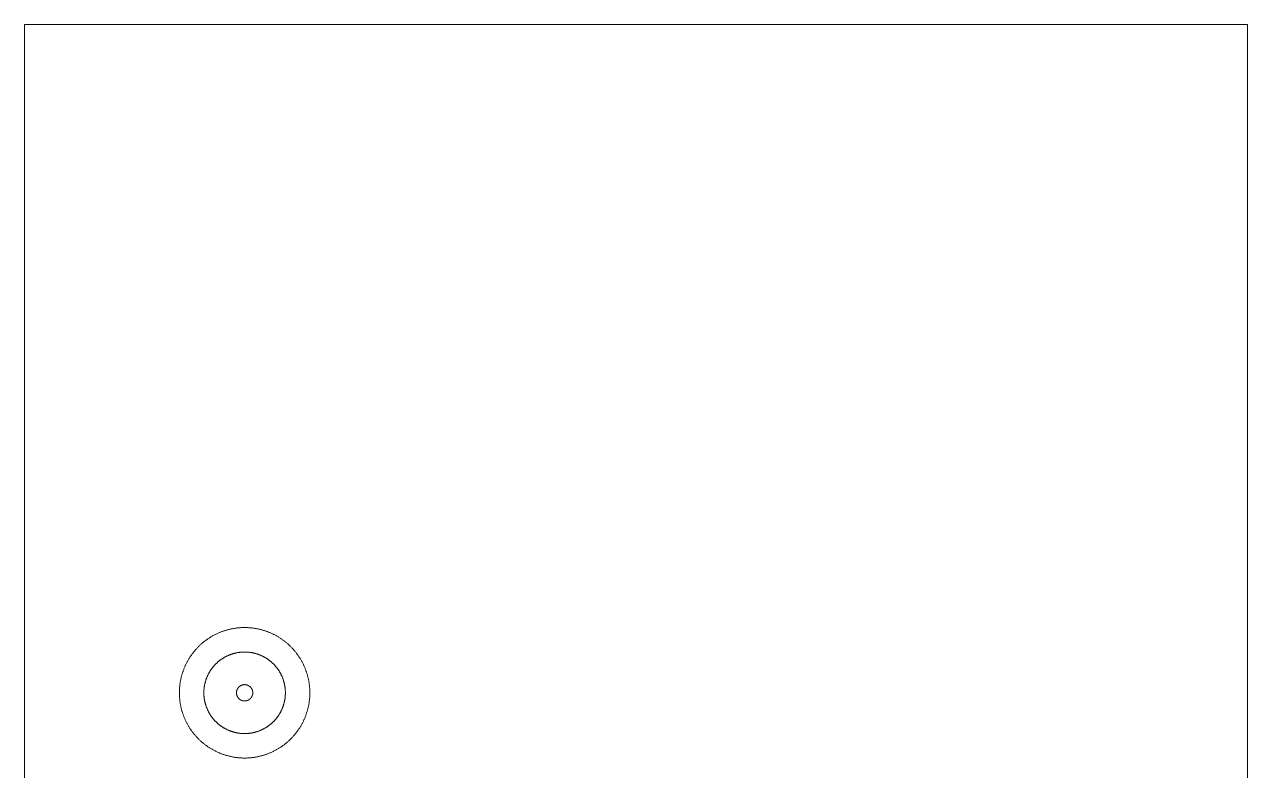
# Model space of a CAD drawing. Header units: millimetres. Extents: x 64 to 413, y 70 to 397.
# Drawn here: x 67.3 to 142.3, y 259.7 to 305.4 of the extents above; entities that cross this region are included whole.
import ezdxf

# ---------------------------------------------------------------- set-up
doc = ezdxf.new("R2010")
doc.units = ezdxf.units.MM
doc.layers.add('TOP_Full_CutOut_90_1', color=7, linetype='Continuous', lineweight=18)
doc.layers.add('TOP_Full_CutOut_90_2', color=7, linetype='Continuous', lineweight=18)

msp = doc.modelspace()

# ---------------------------------------------------------------- linework, layer by layer
at = {"layer": 'TOP_Full_CutOut_90_1'}
for points in [[(84.778842, 264.476789), (84.778623, 264.434902), (84.777965, 264.393021), (84.776868, 264.351145), (84.775334, 264.309284), (84.773361, 264.267449), (84.770949, 264.22563), (84.7681, 264.183836), (84.764814, 264.142078), (84.761091, 264.100362), (84.75693, 264.058682), (84.752333, 264.017042), (84.747301, 263.975459), (84.741833, 263.933927), (84.735931, 263.892457), (84.729597, 263.851059), (84.722827, 263.809722), (84.715624, 263.768452), (84.707992, 263.72727), (84.699927, 263.686169), (84.691432, 263.645145), (84.68251, 263.604222), (84.673158, 263.563391), (84.663379, 263.522658), (84.653176, 263.482038), (84.642547, 263.441521), (84.631494, 263.401119), (84.620018, 263.360835), (84.608121, 263.32067), (84.595804, 263.280633), (84.583068, 263.240727), (84.569916, 263.200958), (84.55635, 263.161334), (84.542367, 263.121848), (84.527971, 263.08251), (84.513166, 263.043329), (84.497949, 263.004299), (84.482325, 262.965433), (84.466298, 262.92674), (84.449863, 262.88821), (84.433025, 262.849852), (84.41579, 262.81168), (84.398153, 262.773684), (84.380118, 262.735874), (84.361692, 262.698261), (84.342871, 262.66084), (84.323658, 262.623614), (84.30406, 262.586599), (84.284071, 262.549787), (84.2637, 262.513185), (84.242948, 262.476803), (84.221814, 262.440638), (84.200304, 262.404697), (84.178416, 262.368979), (84.156158, 262.333495), (84.133529, 262.298249), (84.110531, 262.263237), (84.087171, 262.228473), (84.063444, 262.193952), (84.039358, 262.15968), (84.014913, 262.125661), (83.990116, 262.091904), (83.964969, 262.05841), (83.93947, 262.02518), (83.913623, 261.992216), (83.887432, 261.959524), (83.860901, 261.92711), (83.834032, 261.894976), (83.806828, 261.863123), (83.779293, 261.831559), (83.75143, 261.800286), (83.723238, 261.769305), (83.694722, 261.738618), (83.665889, 261.708233), (83.636743, 261.678156), (83.607279, 261.648384), (83.577504, 261.618919), (83.547422, 261.589767), (83.517037, 261.560933), (83.486356, 261.532422), (83.455375, 261.504232), (83.424096, 261.476363), (83.392533, 261.448829), (83.360683, 261.421626), (83.328547, 261.394756), (83.296134, 261.368227), (83.263444, 261.342037), (83.230482, 261.316191), (83.19725, 261.290692), (83.163751, 261.26554), (83.129994, 261.240743), (83.095977, 261.216299), (83.061706, 261.192213), (83.027191, 261.168492), (82.992423, 261.145129), (82.95741, 261.12213), (82.922159, 261.099499), (82.886676, 261.07724), (82.850968, 261.055358), (82.815024, 261.033847), (82.778855, 261.012711), (82.742469, 260.991957), (82.705871, 260.971587), (82.669059, 260.951599), (82.63204, 260.931998), (82.59482, 260.912788), (82.557398, 260.893967), (82.519782, 260.875539), (82.481974, 260.857505), (82.443978, 260.839868), (82.405804, 260.822632), (82.367452, 260.805796), (82.328921, 260.789362), (82.290223, 260.773332), (82.251357, 260.757709), (82.21233, 260.742492), (82.17315, 260.727687), (82.133813, 260.713292), (82.094328, 260.69931), (82.054696, 260.685741), (82.014927, 260.672588), (81.975026, 260.659854), (81.934989, 260.647537), (81.894826, 260.63564), (81.854544, 260.624166), (81.814141, 260.613113), (81.773622, 260.602483), (81.732995, 260.592278), (81.692267, 260.5825), (81.651437, 260.573149), (81.61051, 260.564225), (81.569494, 260.555732), (81.528389, 260.547667), (81.487201, 260.540033), (81.445941, 260.532832), (81.404604, 260.526063), (81.363195, 260.519727), (81.321726, 260.513824), (81.280199, 260.508357), (81.238616, 260.503325), (81.196982, 260.498729), (81.155302, 260.494569), (81.113575, 260.490845), (81.071817, 260.487558), (81.030034, 260.484709), (80.988214, 260.482299), (80.946369, 260.480325), (80.904513, 260.47879), (80.862637, 260.477694), (80.820756, 260.477035), (80.778869, 260.476817), (80.736983, 260.477035), (80.695102, 260.477694), (80.653226, 260.47879), (80.61137, 260.480325), (80.569525, 260.482299), (80.527705, 260.484709), (80.485922, 260.487558), (80.444164, 260.490845), (80.402437, 260.494569), (80.360757, 260.498729), (80.319123, 260.503325), (80.27754, 260.508357), (80.236013, 260.513824), (80.194544, 260.519727), (80.153135, 260.526063), (80.111798, 260.532832), (80.070538, 260.540033), (80.02935, 260.547667), (79.988245, 260.555732), (79.947229, 260.564225), (79.906302, 260.573149), (79.865472, 260.5825), (79.824744, 260.592278), (79.784117, 260.602483), (79.743598, 260.613113), (79.703195, 260.624166), (79.662913, 260.63564), (79.62275, 260.647537), (79.582713, 260.659854), (79.542812, 260.672588), (79.503043, 260.685741), (79.463411, 260.69931), (79.423926, 260.713292), (79.384589, 260.727687), (79.345409, 260.742492), (79.306382, 260.757709), (79.267516, 260.773332), (79.228818, 260.789362), (79.190287, 260.805796), (79.151935, 260.822632), (79.113761, 260.839868), (79.075765, 260.857505), (79.037957, 260.875539), (79.000341, 260.893967), (78.962919, 260.912788), (78.925699, 260.931998), (78.88868, 260.951599), (78.851868, 260.971587), (78.81527, 260.991957), (78.778884, 261.012711), (78.742715, 261.033847), (78.706771, 261.055358), (78.671063, 261.07724), (78.63558, 261.099499), (78.600329, 261.12213), (78.565316, 261.145129), (78.530548, 261.168492), (78.496033, 261.192213), (78.461762, 261.216299), (78.427745, 261.240743), (78.393988, 261.26554), (78.360489, 261.290692), (78.327257, 261.316191), (78.294295, 261.342037), (78.261605, 261.368227), (78.229192, 261.394756), (78.197056, 261.421626), (78.165206, 261.448829), (78.133643, 261.476363), (78.102364, 261.504232), (78.071383, 261.532422), (78.040702, 261.560933), (78.010317, 261.589767), (77.980235, 261.618919), (77.95046, 261.648384), (77.920996, 261.678156), (77.89185, 261.708233), (77.863017, 261.738618), (77.834501, 261.769305), (77.806309, 261.800286), (77.778446, 261.831559), (77.750911, 261.863123), (77.723707, 261.894976), (77.696838, 261.92711), (77.670307, 261.959524), (77.644116, 261.992216), (77.618269, 262.02518), (77.59277, 262.05841), (77.567623, 262.091904), (77.542826, 262.125661), (77.518381, 262.15968), (77.494295, 262.193952), (77.470568, 262.228473), (77.447208, 262.263237), (77.42421, 262.298249), (77.401581, 262.333495), (77.379323, 262.368979), (77.357435, 262.404697), (77.335925, 262.440638), (77.314791, 262.476803), (77.294039, 262.513185), (77.273668, 262.549787), (77.253679, 262.586599), (77.234081, 262.623614), (77.214868, 262.66084), (77.196047, 262.698261), (77.177621, 262.735874), (77.159586, 262.773684), (77.141949, 262.81168), (77.124714, 262.849852), (77.107876, 262.88821), (77.091441, 262.92674), (77.075414, 262.965433), (77.05979, 263.004299), (77.044573, 263.043329), (77.029768, 263.08251), (77.015372, 263.121848), (77.001389, 263.161334), (76.987823, 263.200958), (76.974671, 263.240727), (76.961935, 263.280633), (76.949618, 263.32067), (76.937721, 263.360835), (76.926245, 263.401119), (76.915192, 263.441521), (76.904563, 263.482038), (76.89436, 263.522658), (76.884581, 263.563391), (76.875229, 263.604222), (76.866307, 263.645145), (76.857812, 263.686169), (76.849747, 263.72727), (76.842115, 263.768452), (76.834912, 263.809722), (76.828142, 263.851059), (76.821808, 263.892457), (76.815906, 263.933927), (76.810438, 263.975459), (76.805406, 264.017042), (76.800809, 264.058682), (76.796648, 264.100362), (76.792925, 264.142078), (76.789639, 264.183836), (76.78679, 264.22563), (76.784378, 264.267449), (76.782405, 264.309284), (76.780871, 264.351145), (76.779774, 264.393021), (76.779116, 264.434902), (76.778897, 264.476789), (76.779116, 264.518676), (76.779774, 264.560556), (76.780871, 264.602433), (76.782405, 264.644294), (76.784378, 264.686129), (76.78679, 264.727948), (76.789639, 264.769741), (76.792925, 264.811499), (76.796649, 264.853216), (76.800809, 264.894897), (76.805406, 264.936536), (76.810438, 264.978119), (76.815906, 265.019651), (76.821808, 265.061121), (76.828142, 265.102519), (76.834912, 265.143856), (76.842115, 265.185126), (76.849747, 265.226308), (76.857812, 265.267409), (76.866307, 265.308433), (76.875229, 265.349356), (76.884581, 265.390187), (76.89436, 265.43092), (76.904563, 265.47154), (76.915192, 265.512057), (76.926245, 265.552459), (76.937721, 265.592743), (76.949618, 265.632908), (76.961935, 265.672945), (76.974671, 265.712851), (76.987823, 265.75262), (77.001389, 265.792244), (77.015372, 265.83173), (77.029768, 265.871068), (77.044573, 265.910249), (77.05979, 265.949279), (77.075414, 265.988145), (77.091441, 266.026838), (77.107875, 266.065366), (77.124714, 266.103725), (77.14195, 266.1419), (77.159586, 266.179894), (77.177621, 266.217704), (77.196047, 266.255317), (77.214867, 266.292736), (77.234081, 266.329963), (77.253679, 266.366979), (77.273668, 266.40379), (77.29404, 266.440395), (77.314791, 266.476775), (77.335925, 266.51294), (77.357435, 266.548881), (77.379322, 266.584597), (77.401581, 266.620082), (77.42421, 266.655329), (77.447206, 266.690338), (77.47057, 266.725107), (77.494296, 266.759629), (77.518379, 266.793896), (77.542826, 266.827916), (77.567623, 266.861674), (77.59277, 266.895167), (77.618271, 266.928401), (77.644116, 266.961362), (77.670307, 266.994054), (77.696838, 267.026468), (77.723707, 267.058602), (77.750911, 267.090455), (77.778446, 267.122019), (77.806309, 267.153292), (77.834501, 267.184273), (77.863017, 267.21496), (77.891847, 267.245342), (77.920996, 267.275421), (77.950462, 267.305197), (77.980235, 267.334659), (78.010317, 267.363811), (78.040702, 267.392645), (78.071383, 267.421156), (78.102364, 267.449346), (78.133643, 267.477215), (78.165206, 267.504749), (78.197056, 267.531952), (78.229192, 267.558822), (78.261605, 267.585351), (78.294295, 267.611541), (78.327257, 267.637387), (78.360489, 267.662886), (78.393988, 267.688038), (78.427745, 267.712835), (78.461759, 267.737276), (78.496029, 267.761362), (78.530551, 267.785088), (78.56532, 267.808452), (78.600329, 267.831448), (78.635576, 267.854077), (78.671059, 267.876335), (78.706775, 267.898222), (78.742719, 267.919733), (78.778884, 267.940867), (78.81527, 267.961621), (78.851868, 267.981991), (78.88868, 268.001979), (78.925699, 268.02158), (78.962919, 268.04079), (79.000341, 268.059611), (79.037957, 268.078039), (79.075765, 268.096073), (79.113761, 268.11371), (79.151935, 268.130946), (79.190287, 268.147782), (79.228814, 268.164215), (79.267516, 268.180245), (79.306386, 268.195871), (79.345404, 268.211084), (79.384589, 268.22589), (79.423931, 268.240287), (79.463411, 268.254268), (79.503043, 268.267837), (79.542812, 268.28099), (79.582713, 268.293724), (79.62275, 268.306041), (79.662913, 268.317938), (79.703195, 268.329412), (79.743598, 268.340465), (79.784117, 268.351095), (79.824744, 268.3613), (79.865472, 268.371078), (79.906302, 268.380429), (79.947229, 268.389353), (79.988245, 268.397846), (80.02935, 268.405911), (80.070538, 268.413545), (80.111798, 268.420746), (80.153135, 268.427515), (80.194544, 268.433851), (80.236013, 268.439754), (80.27754, 268.445221), (80.319123, 268.450253), (80.360757, 268.454849), (80.402437, 268.459009), (80.444159, 268.462733), (80.485922, 268.466019), (80.52771, 268.468869), (80.569525, 268.471279), (80.61137, 268.473253), (80.653226, 268.474788), (80.695096, 268.475884), (80.736983, 268.476542), (80.778869, 268.476761), (80.820756, 268.476542), (80.862643, 268.475884), (80.904513, 268.474788), (80.946369, 268.473253), (80.988214, 268.471279), (81.030029, 268.468869), (81.071817, 268.466019), (81.11358, 268.462733), (81.155302, 268.459009), (81.196982, 268.454849), (81.238616, 268.450253), (81.280199, 268.445221), (81.321726, 268.439754), (81.363195, 268.433851), (81.404604, 268.427515), (81.445941, 268.420746), (81.487201, 268.413545), (81.528389, 268.405911), (81.569494, 268.397846), (81.61051, 268.389353), (81.651437, 268.380429), (81.692267, 268.371078), (81.732995, 268.3613), (81.773622, 268.351095), (81.814141, 268.340465), (81.854544, 268.329412), (81.894826, 268.317938), (81.934989, 268.306041), (81.975026, 268.293724), (82.014927, 268.28099), (82.054696, 268.267837), (82.094328, 268.254268), (82.133808, 268.240287), (82.17315, 268.22589), (82.212335, 268.211084), (82.251353, 268.195871), (82.290223, 268.180245), (82.328925, 268.164215), (82.367452, 268.147782), (82.405804, 268.130946), (82.443978, 268.11371), (82.481974, 268.096073), (82.519782, 268.078039), (82.557398, 268.059611), (82.59482, 268.04079), (82.63204, 268.02158), (82.669059, 268.001979), (82.705871, 267.981991), (82.742469, 267.961621), (82.778855, 267.940867), (82.81502, 267.919733), (82.850964, 267.898222), (82.88668, 267.876335), (82.922163, 267.854077), (82.95741, 267.831448), (82.992419, 267.808452), (83.027188, 267.785088), (83.06171, 267.761362), (83.09598, 267.737276), (83.129994, 267.712835), (83.163751, 267.688038), (83.19725, 267.662886), (83.230482, 267.637387), (83.263444, 267.611541), (83.296134, 267.585351), (83.328547, 267.558822), (83.360683, 267.531952), (83.392533, 267.504749), (83.424096, 267.477215), (83.455375, 267.449346), (83.486356, 267.421156), (83.517037, 267.392645), (83.547422, 267.363811), (83.577504, 267.334659), (83.607277, 267.305197), (83.636743, 267.275421), (83.665892, 267.245342), (83.694722, 267.21496), (83.723238, 267.184273), (83.75143, 267.153292), (83.779293, 267.122019), (83.806828, 267.090455), (83.834032, 267.058602), (83.860901, 267.026468), (83.887432, 266.994054), (83.913623, 266.961362), (83.939468, 266.928401), (83.964969, 266.895167), (83.990116, 266.861674), (84.014913, 266.827916), (84.03936, 266.793896), (84.063443, 266.759629), (84.087169, 266.725107), (84.110533, 266.690338), (84.133529, 266.655329), (84.156158, 266.620082), (84.178417, 266.584597), (84.200304, 266.548881), (84.221814, 266.51294), (84.242948, 266.476775), (84.263699, 266.440395), (84.284071, 266.40379), (84.30406, 266.366979), (84.323658, 266.329963), (84.342872, 266.292736), (84.361692, 266.255317), (84.380118, 266.217704), (84.398153, 266.179894), (84.415789, 266.1419), (84.433025, 266.103725), (84.449864, 266.065366), (84.466298, 266.026838), (84.482325, 265.988145), (84.497949, 265.949279), (84.513166, 265.910249), (84.527971, 265.871068), (84.542367, 265.83173), (84.55635, 265.792244), (84.569916, 265.75262), (84.583068, 265.712851), (84.595804, 265.672945), (84.608121, 265.632908), (84.620018, 265.592743), (84.631494, 265.552459), (84.642547, 265.512057), (84.653176, 265.47154), (84.663379, 265.43092), (84.673158, 265.390187), (84.68251, 265.349356), (84.691432, 265.308433), (84.699927, 265.267409), (84.707992, 265.226308), (84.715624, 265.185126), (84.722827, 265.143856), (84.729597, 265.102519), (84.735931, 265.061121), (84.741833, 265.019651), (84.747301, 264.978119), (84.752333, 264.936536), (84.75693, 264.894897), (84.76109, 264.853216), (84.764814, 264.811499), (84.7681, 264.769741), (84.770949, 264.727948), (84.773361, 264.686129), (84.775334, 264.644294), (84.776868, 264.602433), (84.777965, 264.560556), (84.778623, 264.518676), (84.778842, 264.476789)], [(83.278821, 264.476789), (83.278684, 264.45061), (83.278273, 264.424434), (83.277588, 264.398264), (83.276628, 264.372102), (83.275395, 264.345952), (83.273888, 264.319816), (83.272108, 264.293697), (83.270054, 264.267598), (83.267726, 264.241523), (83.265126, 264.215473), (83.262254, 264.189452), (83.259108, 264.163462), (83.255691, 264.137507), (83.252003, 264.111588), (83.248043, 264.08571), (83.243812, 264.059875), (83.239311, 264.034086), (83.23454, 264.008345), (83.2295, 263.982655), (83.224191, 263.95702), (83.218614, 263.931441), (83.21277, 263.905923), (83.206658, 263.880467), (83.200281, 263.855076), (83.193638, 263.829754), (83.18673, 263.804502), (83.179557, 263.779325), (83.172122, 263.754223), (83.164424, 263.729201), (83.156465, 263.704261), (83.148245, 263.679406), (83.139765, 263.654638), (83.131026, 263.62996), (83.122029, 263.605376), (83.112776, 263.580886), (83.103266, 263.556495), (83.093501, 263.532205), (83.083483, 263.508019), (83.073212, 263.483938), (83.062689, 263.459967), (83.051916, 263.436107), (83.040894, 263.412361), (83.029623, 263.388732), (83.018106, 263.365222), (83.006343, 263.341835), (82.994336, 263.318571), (82.982086, 263.295435), (82.969594, 263.272428), (82.956862, 263.249553), (82.943891, 263.226813), (82.930683, 263.20421), (82.917239, 263.181746), (82.90356, 263.159425), (82.889649, 263.137248), (82.875506, 263.115218), (82.861133, 263.093337), (82.846531, 263.071608), (82.831703, 263.050032), (82.81665, 263.028614), (82.801373, 263.007354), (82.785875, 262.986255), (82.770156, 262.96532), (82.754219, 262.944551), (82.738065, 262.923949), (82.721697, 262.903518), (82.705116, 262.88326), (82.688323, 262.863176), (82.671321, 262.843269), (82.654111, 262.823541), (82.636696, 262.803995), (82.619077, 262.784632), (82.601256, 262.765454), (82.583235, 262.746464), (82.565017, 262.727664), (82.546602, 262.709056), (82.527994, 262.690642), (82.509194, 262.672423), (82.490204, 262.654402), (82.471027, 262.636582), (82.451664, 262.618963), (82.432117, 262.601547), (82.41239, 262.584338), (82.392483, 262.567336), (82.372399, 262.550543), (82.35214, 262.533961), (82.331709, 262.517593), (82.311108, 262.501439), (82.290338, 262.485502), (82.269403, 262.469784), (82.248304, 262.454285), (82.227045, 262.439009), (82.205626, 262.423955), (82.184051, 262.409127), (82.162322, 262.394526), (82.140441, 262.380153), (82.118411, 262.36601), (82.096234, 262.352098), (82.073912, 262.338419), (82.051449, 262.324975), (82.028845, 262.311767), (82.006105, 262.298796), (81.98323, 262.286064), (81.960224, 262.273573), (81.937087, 262.261323), (81.913824, 262.249316), (81.890436, 262.237553), (81.866926, 262.226035), (81.843297, 262.214765), (81.819551, 262.203742), (81.795692, 262.192969), (81.77172, 262.182447), (81.74764, 262.172175), (81.723453, 262.162157), (81.699163, 262.152392), (81.674772, 262.142883), (81.650283, 262.133629), (81.625698, 262.124632), (81.60102, 262.115893), (81.576252, 262.107414), (81.551397, 262.099193), (81.526457, 262.091234), (81.501435, 262.083536), (81.476334, 262.076101), (81.451156, 262.068929), (81.425905, 262.062021), (81.400582, 262.055378), (81.375192, 262.049), (81.349736, 262.042889), (81.324217, 262.037044), (81.298639, 262.031467), (81.273003, 262.026158), (81.247314, 262.021118), (81.221573, 262.016347), (81.195783, 262.011846), (81.169948, 262.007616), (81.14407, 262.003656), (81.118152, 261.999967), (81.092197, 261.99655), (81.066207, 261.993405), (81.040186, 261.990532), (81.014136, 261.987932), (80.98806, 261.985605), (80.961961, 261.983551), (80.935843, 261.98177), (80.909707, 261.980263), (80.883557, 261.97903), (80.857395, 261.978071), (80.831225, 261.977385), (80.805048, 261.976974), (80.778869, 261.976837), (80.752691, 261.976974), (80.726514, 261.977385), (80.700344, 261.978071), (80.674182, 261.97903), (80.648032, 261.980263), (80.621896, 261.98177), (80.595778, 261.983551), (80.569679, 261.985605), (80.543603, 261.987932), (80.517553, 261.990532), (80.491532, 261.993405), (80.465542, 261.99655), (80.439587, 261.999967), (80.413669, 262.003656), (80.387791, 262.007616), (80.361956, 262.011846), (80.336166, 262.016347), (80.310425, 262.021118), (80.284736, 262.026158), (80.2591, 262.031467), (80.233522, 262.037044), (80.208003, 262.042889), (80.182547, 262.049), (80.157157, 262.055378), (80.131834, 262.062021), (80.106583, 262.068929), (80.081405, 262.076101), (80.056304, 262.083536), (80.031282, 262.091234), (80.006342, 262.099193), (79.981487, 262.107414), (79.956719, 262.115893), (79.932041, 262.124632), (79.907456, 262.133629), (79.882967, 262.142883), (79.858576, 262.152392), (79.834286, 262.162157), (79.810099, 262.172175), (79.786019, 262.182447), (79.762047, 262.192969), (79.738188, 262.203742), (79.714442, 262.214765), (79.690813, 262.226035), (79.667303, 262.237553), (79.643915, 262.249316), (79.620652, 262.261323), (79.597515, 262.273573), (79.574509, 262.286064), (79.551634, 262.298796), (79.528894, 262.311767), (79.50629, 262.324975), (79.483827, 262.338419), (79.461505, 262.352098), (79.439328, 262.36601), (79.417298, 262.380153), (79.395417, 262.394526), (79.373688, 262.409127), (79.352113, 262.423955), (79.330694, 262.439009), (79.309435, 262.454285), (79.288336, 262.469784), (79.267401, 262.485502), (79.246631, 262.501439), (79.22603, 262.517593), (79.205599, 262.533961), (79.18534, 262.550543), (79.165256, 262.567336), (79.145349, 262.584338), (79.125622, 262.601547), (79.106075, 262.618963), (79.086712, 262.636582), (79.067535, 262.654402), (79.048545, 262.672423), (79.029745, 262.690642), (79.011137, 262.709056), (78.992722, 262.727664), (78.974504, 262.746464), (78.956483, 262.765454), (78.938662, 262.784632), (78.921043, 262.803995), (78.903628, 262.823541), (78.886418, 262.843269), (78.869416, 262.863176), (78.852623, 262.88326), (78.836042, 262.903518), (78.819674, 262.923949), (78.80352, 262.944551), (78.787583, 262.96532), (78.771864, 262.986255), (78.756366, 263.007354), (78.741089, 263.028614), (78.726036, 263.050032), (78.711208, 263.071608), (78.696606, 263.093337), (78.682233, 263.115218), (78.66809, 263.137248), (78.654179, 263.159425), (78.6405, 263.181746), (78.627056, 263.20421), (78.613848, 263.226813), (78.600877, 263.249553), (78.588145, 263.272428), (78.575653, 263.295435), (78.563403, 263.318571), (78.551396, 263.341835), (78.539633, 263.365222), (78.528116, 263.388732), (78.516845, 263.412361), (78.505823, 263.436107), (78.49505, 263.459967), (78.484527, 263.483938), (78.474256, 263.508019), (78.464238, 263.532205), (78.454473, 263.556495), (78.444963, 263.580886), (78.43571, 263.605376), (78.426713, 263.62996), (78.417974, 263.654638), (78.409494, 263.679406), (78.401274, 263.704261), (78.393315, 263.729201), (78.385617, 263.754223), (78.378182, 263.779325), (78.371009, 263.804502), (78.364101, 263.829754), (78.357458, 263.855076), (78.351081, 263.880467), (78.344969, 263.905923), (78.339125, 263.931441), (78.333548, 263.95702), (78.328239, 263.982655), (78.323199, 264.008345), (78.318428, 264.034086), (78.313927, 264.059875), (78.309696, 264.08571), (78.305736, 264.111588), (78.302048, 264.137507), (78.29863, 264.163462), (78.295485, 264.189452), (78.292613, 264.215473), (78.290013, 264.241523), (78.287685, 264.267598), (78.285631, 264.293697), (78.283851, 264.319816), (78.282344, 264.345952), (78.281111, 264.372102), (78.280151, 264.398264), (78.279466, 264.424434), (78.279055, 264.45061), (78.278918, 264.476789), (78.279055, 264.502968), (78.279466, 264.529144), (78.280151, 264.555314), (78.281111, 264.581476), (78.282344, 264.607626), (78.283851, 264.633762), (78.285631, 264.659881), (78.287685, 264.68598), (78.290013, 264.712055), (78.292613, 264.738105), (78.295485, 264.764126), (78.29863, 264.790116), (78.302048, 264.816071), (78.305736, 264.841989), (78.309696, 264.867868), (78.313927, 264.893703), (78.318428, 264.919492), (78.323199, 264.945233), (78.328239, 264.970923), (78.333548, 264.996558), (78.339125, 265.022137), (78.344969, 265.047655), (78.351081, 265.073111), (78.357458, 265.098502), (78.364101, 265.123824), (78.371009, 265.149076), (78.378182, 265.174253), (78.385617, 265.199355), (78.393315, 265.224377), (78.401274, 265.249317), (78.409494, 265.274172), (78.417974, 265.29894), (78.426713, 265.323617), (78.43571, 265.348202), (78.444963, 265.372692), (78.454473, 265.397083), (78.464238, 265.421373), (78.474256, 265.445559), (78.484527, 265.46964), (78.49505, 265.493611), (78.505823, 265.517471), (78.516845, 265.541217), (78.528116, 265.564846), (78.539633, 265.588355), (78.551396, 265.611743), (78.563403, 265.635007), (78.575653, 265.658143), (78.588145, 265.68115), (78.600877, 265.704025), (78.613848, 265.726765), (78.627056, 265.749368), (78.6405, 265.771832), (78.654179, 265.794153), (78.66809, 265.81633), (78.682233, 265.83836), (78.696606, 265.860241), (78.711208, 265.88197), (78.726036, 265.903545), (78.741089, 265.924964), (78.756366, 265.946224), (78.771864, 265.967322), (78.787583, 265.988258), (78.80352, 266.009027), (78.819674, 266.029628), (78.836042, 266.05006), (78.852623, 266.070318), (78.869416, 266.090402), (78.886418, 266.110309), (78.903628, 266.130037), (78.921043, 266.149583), (78.938662, 266.168946), (78.956483, 266.188124), (78.974504, 266.207114), (78.992722, 266.225914), (79.011137, 266.244522), (79.029745, 266.262936), (79.048545, 266.281155), (79.067535, 266.299175), (79.086712, 266.316996), (79.106075, 266.334615), (79.125622, 266.35203), (79.145349, 266.36924), (79.165256, 266.386242), (79.18534, 266.403035), (79.205599, 266.419616), (79.22603, 266.435985), (79.246631, 266.452138), (79.267401, 266.468075), (79.288336, 266.483794), (79.309435, 266.499292), (79.330694, 266.514569), (79.352113, 266.529622), (79.373688, 266.544451), (79.395417, 266.559052), (79.417298, 266.573425), (79.439328, 266.587568), (79.461505, 266.60148), (79.483827, 266.615158), (79.50629, 266.628603), (79.528894, 266.641811), (79.551634, 266.654782), (79.574509, 266.667513), (79.597515, 266.680005), (79.620652, 266.692255), (79.643915, 266.704262), (79.667303, 266.716025), (79.690813, 266.727543), (79.714442, 266.738813), (79.738188, 266.749835), (79.762047, 266.760609), (79.786019, 266.771131), (79.810099, 266.781402), (79.834286, 266.791421), (79.858576, 266.801185), (79.882967, 266.810695), (79.907456, 266.819949), (79.932041, 266.828946), (79.956719, 266.837684), (79.981487, 266.846164), (80.006342, 266.854384), (80.031282, 266.862344), (80.056304, 266.870042), (80.081405, 266.877477), (80.106583, 266.884649), (80.131834, 266.891557), (80.157157, 266.8982), (80.182547, 266.904578), (80.208003, 266.910689), (80.233522, 266.916534), (80.2591, 266.922111), (80.284736, 266.92742), (80.310425, 266.93246), (80.336166, 266.937231), (80.361956, 266.941732), (80.387791, 266.945962), (80.413669, 266.949922), (80.439587, 266.953611), (80.465542, 266.957028), (80.491532, 266.960173), (80.517553, 266.963046), (80.543603, 266.965646), (80.569679, 266.967973), (80.595778, 266.970027), (80.621896, 266.971808), (80.648032, 266.973315), (80.674182, 266.974548), (80.700344, 266.975507), (80.726514, 266.976193), (80.752691, 266.976604), (80.778869, 266.976741), (80.805048, 266.976604), (80.831225, 266.976193), (80.857395, 266.975507), (80.883557, 266.974548), (80.909707, 266.973315), (80.935843, 266.971808), (80.961961, 266.970027), (80.98806, 266.967973), (81.014136, 266.965646), (81.040186, 266.963046), (81.066207, 266.960173), (81.092197, 266.957028), (81.118152, 266.953611), (81.14407, 266.949922), (81.169948, 266.945962), (81.195783, 266.941732), (81.221573, 266.937231), (81.247314, 266.93246), (81.273003, 266.92742), (81.298639, 266.922111), (81.324217, 266.916534), (81.349736, 266.910689), (81.375192, 266.904578), (81.400582, 266.8982), (81.425905, 266.891557), (81.451156, 266.884649), (81.476334, 266.877477), (81.501435, 266.870042), (81.526457, 266.862344), (81.551397, 266.854384), (81.576252, 266.846164), (81.60102, 266.837684), (81.625698, 266.828946), (81.650283, 266.819949), (81.674772, 266.810695), (81.699163, 266.801185), (81.723453, 266.791421), (81.74764, 266.781402), (81.77172, 266.771131), (81.795692, 266.760609), (81.819551, 266.749835), (81.843297, 266.738813), (81.866926, 266.727543), (81.890436, 266.716025), (81.913824, 266.704262), (81.937087, 266.692255), (81.960224, 266.680005), (81.98323, 266.667513), (82.006105, 266.654782), (82.028845, 266.641811), (82.051449, 266.628603), (82.073912, 266.615158), (82.096234, 266.60148), (82.118411, 266.587568), (82.140441, 266.573425), (82.162322, 266.559052), (82.184051, 266.544451), (82.205626, 266.529622), (82.227045, 266.514569), (82.248304, 266.499292), (82.269403, 266.483794), (82.290338, 266.468075), (82.311108, 266.452138), (82.331709, 266.435985), (82.35214, 266.419616), (82.372399, 266.403035), (82.392483, 266.386242), (82.41239, 266.36924), (82.432117, 266.35203), (82.451664, 266.334615), (82.471027, 266.316996), (82.490204, 266.299175), (82.509194, 266.281155), (82.527994, 266.262936), (82.546602, 266.244522), (82.565017, 266.225914), (82.583235, 266.207114), (82.601256, 266.188124), (82.619077, 266.168946), (82.636696, 266.149583), (82.654111, 266.130037), (82.671321, 266.110309), (82.688323, 266.090402), (82.705116, 266.070318), (82.721697, 266.05006), (82.738065, 266.029628), (82.754219, 266.009027), (82.770156, 265.988258), (82.785875, 265.967322), (82.801373, 265.946224), (82.81665, 265.924964), (82.831703, 265.903545), (82.846531, 265.88197), (82.861133, 265.860241), (82.875506, 265.83836), (82.889649, 265.81633), (82.90356, 265.794153), (82.917239, 265.771832), (82.930683, 265.749368), (82.943891, 265.726765), (82.956862, 265.704025), (82.969594, 265.68115), (82.982086, 265.658143), (82.994336, 265.635007), (83.006343, 265.611743), (83.018106, 265.588355), (83.029623, 265.564846), (83.040894, 265.541217), (83.051916, 265.517471), (83.062689, 265.493611), (83.073212, 265.46964), (83.083483, 265.445559), (83.093501, 265.421373), (83.103266, 265.397083), (83.112776, 265.372692), (83.122029, 265.348202), (83.131026, 265.323617), (83.139765, 265.29894), (83.148245, 265.274172), (83.156465, 265.249317), (83.164424, 265.224377), (83.172122, 265.199355), (83.179557, 265.174253), (83.18673, 265.149076), (83.193638, 265.123824), (83.200281, 265.098502), (83.206658, 265.073111), (83.21277, 265.047655), (83.218614, 265.022137), (83.224191, 264.996558), (83.2295, 264.970923), (83.23454, 264.945233), (83.239311, 264.919492), (83.243812, 264.893703), (83.248043, 264.867868), (83.252003, 264.841989), (83.255691, 264.816071), (83.259108, 264.790116), (83.262254, 264.764126), (83.265126, 264.738105), (83.267726, 264.712055), (83.270054, 264.68598), (83.272108, 264.659881), (83.273888, 264.633762), (83.275395, 264.607626), (83.276628, 264.581476), (83.277588, 264.555314), (83.278273, 264.529144), (83.278684, 264.502968), (83.278821, 264.476789)], [(81.278794, 264.476789), (81.278767, 264.471554), (81.278684, 264.466319), (81.278547, 264.461086), (81.278355, 264.455854), (81.278109, 264.450625), (81.277807, 264.445398), (81.277451, 264.440175), (81.277041, 264.434956), (81.276575, 264.429742), (81.276055, 264.424533), (81.275481, 264.419329), (81.274852, 264.414132), (81.274169, 264.408941), (81.273431, 264.403758), (81.272639, 264.398584), (81.271793, 264.393417), (81.270893, 264.38826), (81.269939, 264.383112), (81.268931, 264.377975), (81.267869, 264.372849), (81.266754, 264.367734), (81.265585, 264.362631), (81.264363, 264.35754), (81.263088, 264.352463), (81.261759, 264.347399), (81.260378, 264.342349), (81.258944, 264.337314), (81.257457, 264.332295), (81.255918, 264.327291), (81.254326, 264.322304), (81.252682, 264.317333), (81.250986, 264.31238), (81.249239, 264.307446), (81.24744, 264.302529), (81.245589, 264.297632), (81.243687, 264.292754), (81.241735, 264.287897), (81.239731, 264.28306), (81.237677, 264.278245), (81.235573, 264.273451), (81.233419, 264.26868), (81.231215, 264.263931), (81.228961, 264.259206), (81.226658, 264.254505), (81.224305, 264.249828), (81.221904, 264.245176), (81.219455, 264.240549), (81.216957, 264.235948), (81.214411, 264.231374), (81.211817, 264.226827), (81.209175, 264.222307), (81.206487, 264.217815), (81.203752, 264.213351), (81.20097, 264.208916), (81.198141, 264.204511), (81.195267, 264.200135), (81.192347, 264.19579), (81.189382, 264.191475), (81.186372, 264.187192), (81.183317, 264.182941), (81.180218, 264.178722), (81.177074, 264.174535), (81.173887, 264.170382), (81.170657, 264.166262), (81.167384, 264.162176), (81.164068, 264.158125), (81.16071, 264.154109), (81.15731, 264.150128), (81.153868, 264.146183), (81.150386, 264.142274), (81.146862, 264.138402), (81.143299, 264.134567), (81.139695, 264.13077), (81.136052, 264.12701), (81.132369, 264.123289), (81.128648, 264.119607), (81.124889, 264.115963), (81.121091, 264.11236), (81.117256, 264.108796), (81.113384, 264.105273), (81.109475, 264.10179), (81.10553, 264.098349), (81.10155, 264.094949), (81.097533, 264.091591), (81.093482, 264.088275), (81.089396, 264.085001), (81.085277, 264.081771), (81.081123, 264.078584), (81.076937, 264.075441), (81.072718, 264.072342), (81.068466, 264.069287), (81.064183, 264.066276), (81.059869, 264.063311), (81.055523, 264.060391), (81.051148, 264.057517), (81.046742, 264.054689), (81.042308, 264.051907), (81.037844, 264.049171), (81.033352, 264.046483), (81.028832, 264.043842), (81.024284, 264.041248), (81.01971, 264.038702), (81.015109, 264.036204), (81.010483, 264.033754), (81.00583, 264.031353), (81.001153, 264.029001), (80.996452, 264.026698), (80.991727, 264.024444), (80.986978, 264.02224), (80.982207, 264.020085), (80.977413, 264.017981), (80.972598, 264.015927), (80.967761, 264.013924), (80.962904, 264.011971), (80.958026, 264.010069), (80.953129, 264.008219), (80.948213, 264.00642), (80.943278, 264.004672), (80.938325, 264.002976), (80.933355, 264.001333), (80.928367, 263.999741), (80.923364, 263.998202), (80.918344, 263.996715), (80.913309, 263.99528), (80.908259, 263.993899), (80.903196, 263.992571), (80.898118, 263.991295), (80.893028, 263.990073), (80.887925, 263.988904), (80.88281, 263.987789), (80.877683, 263.986727), (80.872546, 263.98572), (80.867398, 263.984765), (80.862241, 263.983865), (80.857075, 263.983019), (80.8519, 263.982227), (80.846717, 263.98149), (80.841527, 263.980807), (80.836329, 263.980178), (80.831126, 263.979603), (80.825917, 263.979083), (80.820702, 263.978618), (80.815483, 263.978207), (80.81026, 263.977851), (80.805034, 263.97755), (80.799804, 263.977303), (80.794573, 263.977111), (80.789339, 263.976974), (80.784105, 263.976892), (80.778869, 263.976864), (80.773634, 263.976892), (80.7684, 263.976974), (80.763166, 263.977111), (80.757935, 263.977303), (80.752705, 263.97755), (80.747479, 263.977851), (80.742256, 263.978207), (80.737037, 263.978618), (80.731822, 263.979083), (80.726613, 263.979603), (80.72141, 263.980178), (80.716212, 263.980807), (80.711022, 263.98149), (80.705839, 263.982227), (80.700664, 263.983019), (80.695498, 263.983865), (80.690341, 263.984765), (80.685193, 263.98572), (80.680056, 263.986727), (80.674929, 263.987789), (80.669814, 263.988904), (80.664711, 263.990073), (80.659621, 263.991295), (80.654543, 263.992571), (80.64948, 263.993899), (80.64443, 263.99528), (80.639395, 263.996715), (80.634375, 263.998202), (80.629372, 263.999741), (80.624384, 264.001333), (80.619414, 264.002976), (80.614461, 264.004672), (80.609526, 264.00642), (80.60461, 264.008219), (80.599713, 264.010069), (80.594835, 264.011971), (80.589978, 264.013924), (80.585141, 264.015927), (80.580326, 264.017981), (80.575532, 264.020085), (80.570761, 264.02224), (80.566012, 264.024444), (80.561287, 264.026698), (80.556586, 264.029001), (80.551909, 264.031353), (80.547256, 264.033754), (80.54263, 264.036204), (80.538029, 264.038702), (80.533455, 264.041248), (80.528907, 264.043842), (80.524387, 264.046483), (80.519895, 264.049171), (80.515431, 264.051907), (80.510997, 264.054689), (80.506591, 264.057517), (80.502216, 264.060391), (80.49787, 264.063311), (80.493556, 264.066276), (80.489273, 264.069287), (80.485021, 264.072342), (80.480802, 264.075441), (80.476616, 264.078584), (80.472462, 264.081771), (80.468343, 264.085001), (80.464257, 264.088275), (80.460206, 264.091591), (80.456189, 264.094949), (80.452209, 264.098349), (80.448264, 264.10179), (80.444355, 264.105273), (80.440483, 264.108796), (80.436648, 264.11236), (80.43285, 264.115963), (80.429091, 264.119607), (80.42537, 264.123289), (80.421687, 264.12701), (80.418044, 264.13077), (80.41444, 264.134567), (80.410877, 264.138402), (80.407353, 264.142274), (80.403871, 264.146183), (80.400429, 264.150128), (80.397029, 264.154109), (80.393671, 264.158125), (80.390355, 264.162176), (80.387082, 264.166262), (80.383852, 264.170382), (80.380665, 264.174535), (80.377521, 264.178722), (80.374422, 264.182941), (80.371367, 264.187192), (80.368357, 264.191475), (80.365392, 264.19579), (80.362472, 264.200135), (80.359598, 264.204511), (80.356769, 264.208916), (80.353987, 264.213351), (80.351252, 264.217815), (80.348564, 264.222307), (80.345922, 264.226827), (80.343328, 264.231374), (80.340782, 264.235948), (80.338284, 264.240549), (80.335835, 264.245176), (80.333434, 264.249828), (80.331081, 264.254505), (80.328778, 264.259206), (80.326524, 264.263931), (80.32432, 264.26868), (80.322166, 264.273451), (80.320062, 264.278245), (80.318008, 264.28306), (80.316004, 264.287897), (80.314051, 264.292754), (80.31215, 264.297632), (80.310299, 264.302529), (80.3085, 264.307446), (80.306753, 264.31238), (80.305057, 264.317333), (80.303413, 264.322304), (80.301821, 264.327291), (80.300282, 264.332295), (80.298795, 264.337314), (80.297361, 264.342349), (80.29598, 264.347399), (80.294651, 264.352463), (80.293376, 264.35754), (80.292154, 264.362631), (80.290985, 264.367734), (80.28987, 264.372849), (80.288808, 264.377975), (80.2878, 264.383112), (80.286846, 264.38826), (80.285946, 264.393417), (80.2851, 264.398584), (80.284308, 264.403758), (80.28357, 264.408941), (80.282887, 264.414132), (80.282258, 264.419329), (80.281684, 264.424533), (80.281164, 264.429742), (80.280698, 264.434956), (80.280288, 264.440175), (80.279932, 264.445398), (80.27963, 264.450625), (80.279384, 264.455854), (80.279192, 264.461086), (80.279055, 264.466319), (80.278972, 264.471554), (80.278945, 264.476789), (80.278972, 264.482024), (80.279055, 264.487259), (80.279192, 264.492492), (80.279384, 264.497724), (80.27963, 264.502953), (80.279932, 264.508179), (80.280288, 264.513402), (80.280698, 264.518622), (80.281164, 264.523836), (80.281684, 264.529045), (80.282258, 264.534249), (80.282887, 264.539446), (80.28357, 264.544636), (80.284308, 264.549819), (80.2851, 264.554994), (80.285946, 264.560161), (80.286846, 264.565318), (80.2878, 264.570465), (80.288808, 264.575603), (80.28987, 264.580729), (80.290985, 264.585844), (80.292154, 264.590947), (80.293376, 264.596038), (80.294651, 264.601115), (80.29598, 264.606179), (80.297361, 264.611229), (80.298795, 264.616263), (80.300282, 264.621283), (80.301821, 264.626287), (80.303413, 264.631274), (80.305057, 264.636244), (80.306753, 264.641197), (80.3085, 264.646132), (80.310299, 264.651049), (80.31215, 264.655946), (80.314051, 264.660823), (80.316004, 264.665681), (80.318008, 264.670517), (80.320062, 264.675333), (80.322166, 264.680127), (80.32432, 264.684898), (80.326524, 264.689646), (80.328778, 264.694372), (80.331081, 264.699073), (80.333434, 264.70375), (80.335835, 264.708402), (80.338284, 264.713029), (80.340782, 264.717629), (80.343328, 264.722204), (80.345922, 264.726751), (80.348564, 264.731271), (80.351252, 264.735763), (80.353987, 264.740227), (80.356769, 264.744662), (80.359598, 264.749067), (80.362472, 264.753443), (80.365392, 264.757788), (80.368357, 264.762103), (80.371367, 264.766386), (80.374422, 264.770637), (80.377521, 264.774856), (80.380665, 264.779043), (80.383852, 264.783196), (80.387082, 264.787316), (80.390355, 264.791402), (80.393671, 264.795453), (80.397029, 264.799469), (80.400429, 264.80345), (80.403871, 264.807395), (80.407353, 264.811304), (80.410877, 264.815176), (80.41444, 264.819011), (80.418044, 264.822808), (80.421687, 264.826568), (80.42537, 264.830289), (80.429091, 264.833971), (80.43285, 264.837615), (80.436648, 264.841218), (80.440483, 264.844782), (80.444355, 264.848305), (80.448264, 264.851788), (80.452209, 264.855229), (80.456189, 264.858629), (80.460206, 264.861987), (80.464257, 264.865303), (80.468343, 264.868576), (80.472462, 264.871807), (80.476616, 264.874994), (80.480802, 264.878137), (80.485021, 264.881236), (80.489273, 264.884291), (80.493556, 264.887301), (80.49787, 264.890267), (80.502216, 264.893187), (80.506591, 264.896061), (80.510997, 264.898889), (80.515431, 264.901671), (80.519895, 264.904406), (80.524387, 264.907095), (80.528907, 264.909736), (80.533455, 264.91233), (80.538029, 264.914876), (80.54263, 264.917374), (80.547256, 264.919824), (80.551909, 264.922225), (80.556586, 264.924577), (80.561287, 264.92688), (80.566012, 264.929134), (80.570761, 264.931338), (80.575532, 264.933493), (80.580326, 264.935597), (80.585141, 264.937651), (80.589978, 264.939654), (80.594835, 264.941607), (80.599713, 264.943509), (80.60461, 264.945359), (80.609526, 264.947158), (80.614461, 264.948906), (80.619414, 264.950602), (80.624384, 264.952245), (80.629372, 264.953837), (80.634375, 264.955376), (80.639395, 264.956863), (80.64443, 264.958297), (80.64948, 264.959679), (80.654543, 264.961007), (80.659621, 264.962283), (80.664711, 264.963505), (80.669814, 264.964674), (80.674929, 264.965789), (80.680056, 264.96685), (80.685193, 264.967858), (80.690341, 264.968812), (80.695498, 264.969712), (80.700664, 264.970558), (80.705839, 264.97135), (80.711022, 264.972088), (80.716212, 264.972771), (80.72141, 264.9734), (80.726613, 264.973975), (80.731822, 264.974495), (80.737037, 264.97496), (80.742256, 264.975371), (80.747479, 264.975727), (80.752705, 264.976028), (80.757935, 264.976275), (80.763166, 264.976467), (80.7684, 264.976604), (80.773634, 264.976686), (80.778869, 264.976713), (80.784105, 264.976686), (80.789339, 264.976604), (80.794573, 264.976467), (80.799804, 264.976275), (80.805034, 264.976028), (80.81026, 264.975727), (80.815483, 264.975371), (80.820702, 264.97496), (80.825917, 264.974495), (80.831126, 264.973975), (80.836329, 264.9734), (80.841527, 264.972771), (80.846717, 264.972088), (80.8519, 264.97135), (80.857075, 264.970558), (80.862241, 264.969712), (80.867398, 264.968812), (80.872546, 264.967858), (80.877683, 264.96685), (80.88281, 264.965789), (80.887925, 264.964674), (80.893028, 264.963505), (80.898118, 264.962283), (80.903196, 264.961007), (80.908259, 264.959679), (80.913309, 264.958297), (80.918344, 264.956863), (80.923364, 264.955376), (80.928367, 264.953837), (80.933355, 264.952245), (80.938325, 264.950602), (80.943278, 264.948906), (80.948213, 264.947158), (80.953129, 264.945359), (80.958026, 264.943509), (80.962904, 264.941607), (80.967761, 264.939654), (80.972598, 264.937651), (80.977413, 264.935597), (80.982207, 264.933493), (80.986978, 264.931338), (80.991727, 264.929134), (80.996452, 264.92688), (81.001153, 264.924577), (81.00583, 264.922225), (81.010483, 264.919824), (81.015109, 264.917374), (81.01971, 264.914876), (81.024284, 264.91233), (81.028832, 264.909736), (81.033352, 264.907095), (81.037844, 264.904406), (81.042308, 264.901671), (81.046742, 264.898889), (81.051148, 264.896061), (81.055523, 264.893187), (81.059869, 264.890267), (81.064183, 264.887301), (81.068466, 264.884291), (81.072718, 264.881236), (81.076937, 264.878137), (81.081123, 264.874994), (81.085277, 264.871807), (81.089396, 264.868576), (81.093482, 264.865303), (81.097533, 264.861987), (81.10155, 264.858629), (81.10553, 264.855229), (81.109475, 264.851788), (81.113384, 264.848305), (81.117256, 264.844782), (81.121091, 264.841218), (81.124889, 264.837615), (81.128648, 264.833971), (81.132369, 264.830289), (81.136052, 264.826568), (81.139695, 264.822808), (81.143299, 264.819011), (81.146862, 264.815176), (81.150386, 264.811304), (81.153868, 264.807395), (81.15731, 264.80345), (81.16071, 264.799469), (81.164068, 264.795453), (81.167384, 264.791402), (81.170657, 264.787316), (81.173887, 264.783196), (81.177074, 264.779043), (81.180218, 264.774856), (81.183317, 264.770637), (81.186372, 264.766386), (81.189382, 264.762103), (81.192347, 264.757788), (81.195267, 264.753443), (81.198141, 264.749067), (81.20097, 264.744662), (81.203752, 264.740227), (81.206487, 264.735763), (81.209175, 264.731271), (81.211817, 264.726751), (81.214411, 264.722204), (81.216957, 264.717629), (81.219455, 264.713029), (81.221904, 264.708402), (81.224305, 264.70375), (81.226658, 264.699073), (81.228961, 264.694372), (81.231215, 264.689646), (81.233419, 264.684898), (81.235573, 264.680127), (81.237677, 264.675333), (81.239731, 264.670517), (81.241735, 264.665681), (81.243687, 264.660823), (81.245589, 264.655946), (81.24744, 264.651049), (81.249239, 264.646132), (81.250986, 264.641197), (81.252682, 264.636244), (81.254326, 264.631274), (81.255918, 264.626287), (81.257457, 264.621283), (81.258944, 264.616263), (81.260378, 264.611229), (81.261759, 264.606179), (81.263088, 264.601115), (81.264363, 264.596038), (81.265585, 264.590947), (81.266754, 264.585844), (81.267869, 264.580729), (81.268931, 264.575603), (81.269939, 264.570465), (81.270893, 264.565318), (81.271793, 264.560161), (81.272639, 264.554994), (81.273431, 264.549819), (81.274169, 264.544636), (81.274852, 264.539446), (81.275481, 264.534249), (81.276055, 264.529045), (81.276575, 264.523836), (81.277041, 264.518622), (81.277451, 264.513402), (81.277807, 264.508179), (81.278109, 264.502953), (81.278355, 264.497724), (81.278547, 264.492492), (81.278684, 264.487259), (81.278767, 264.482024), (81.278794, 264.476789)]]:
    msp.add_lwpolyline(points, close=True, dxfattribs=at)
at = {"layer": 'TOP_Full_CutOut_90_2', "linetype": 'Continuous', "ltscale": 5}
msp.add_lwpolyline([(142.278869, 217.446576), (142.278869, 305.446576), (67.278869, 305.446576), (67.278869, 238.951514)], dxfattribs=at)

doc.saveas('drawing.dxf')
